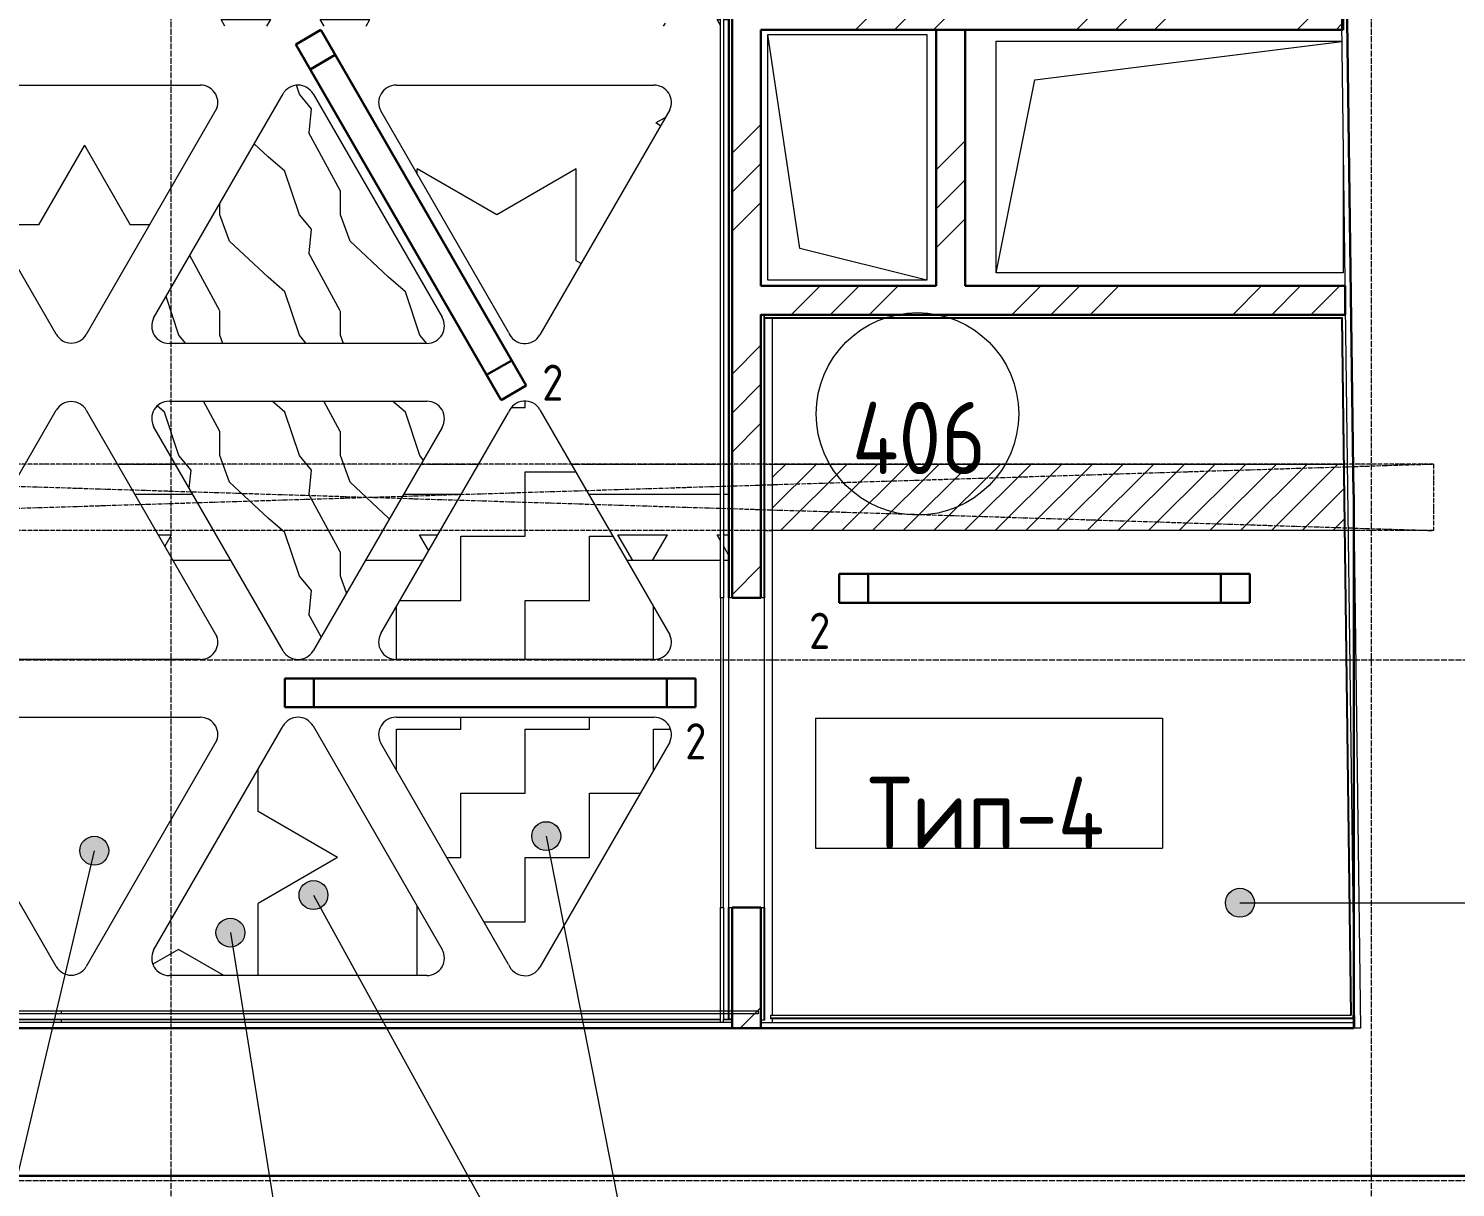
# Model space of a CAD drawing. Header units: millimetres. Extents: x -10051 to 73829, y -4843 to 44223.
# Drawn here: x 2506 to 7440, y -29 to 3978 of the extents above; entities that cross this region are included whole.
import ezdxf

# ---------------------------------------------------------------- set-up
doc = ezdxf.new("R2010")
doc.units = ezdxf.units.MM
for name, pattern in [('ADSK_Линия сетки', [25, 20, -2.5, 0, -2.5]), ('ADSK_Штрих_ш3 п1_5', [4.5, 3, -1.5]), ('ADSK_Штрихпунктирная 2 точки_ш15 п1_5 п1_5 п1_5', [19.5, 15, -1.5, 0, -1.5, 0, -1.5])]:
    doc.linetypes.add(name, pattern=pattern)
for name, color, linetype, lineweight in [('Аннотация', 7, 'Continuous', 20), ('Каркас', 7, 'Continuous', 18), ('Марки', 7, 'Continuous', 20), ('Марки помещений', 7, 'Continuous', 20), ('Обобщенные модели', 7, 'Continuous', 18), ('Оси', 7, 'Continuous', 9), ('Отметки', 7, 'Continuous', 9), ('Потолки', 7, 'Continuous', 9), ('Потолки штриховка', 7, 'Continuous', 9), ('Стены внутренние', 7, 'Continuous', 18), ('Стены наружные', 7, 'Continuous', 18), ('Стены несущие', 7, 'Continuous', 30), ('Стены отделка', 7, 'Continuous', 30), ('Стены штриховка', 7, 'Continuous', 9)]:
    doc.layers.add(name, color=color, linetype=linetype, lineweight=lineweight)
doc.layers.add('Линии', color=7, linetype='Continuous', lineweight=9, true_color=0x00a600)
doc.styles.add('GOST Common_1', font='GOST_Common.ttf', dxfattribs={"width": 0.9, "height": 250})
doc.styles.add('GOST Common_4', font='GOST_Common.ttf', dxfattribs={"width": 0.9, "height": 200})
doc.styles.add('GOST Common_B', font='', dxfattribs={"width": 0.9, "height": 250})
doc.styles.get('GOST Common_B').set_extended_font_data('GOST Common', bold=True)
pattern_1 = [(45, (0, 0), (-381.66, 381.66), []), (45, (134.94, 0), (0, 763.32), []), (45, (-134.94, 0), (0, 763.322), [])]
pattern_2 = [(108.435, (108.29, 0), (-416.501, 832.9995), [158.05, -1159.038]), (139.399, (58.31, 149.94), (-2499.01064, 2082.4868), [76.799, -3763.143]), (136.848, (416.5, 199.92), (-6247.54026, 5830.95774), [182.691, -8951.868]), (109.983, (283.22, 324.87), (-1249.49393, 3332.00266), [97.5, -4777.508]), (90, (249.9, 0), (-416.5, 416.5), [83.3, -333.2]), (118.443, (249.9, 83.3), (2915.50714, -5414.4963), [227.365, -11140.87]), (84.289, (141.61, 283.22), (-416.5263, -3748.49687), [83.716, -4102.058]), (129.806, (149.94, 366.52), (1666.0152, -2082.4865), [65.06, -3187.91])]
pattern_3 = [(0, (0, 0), (222.25, 222.25), [222.25, -222.25]), (90, (222.25, 0), (-222.25, 222.25), [222.25, -222.25])]

# ---------------------------------------------------------------- blocks, each defined once
blk = doc.blocks.new('GM_Отверстие прямоугольное _в плите_ - Отверстие-7236357-План потолков 4-го этажа')
at = {"layer": 'Обобщенные модели'}
for p, q in [((-425, -275), (-425, 275)), ((-425, 275), (425, 275)), ((-425, -275), (-425, 275)), ((-425, 275), (425, 275)), ((-315, 165), (425, 275)), ((425, 275), (425, -275)), ((425, 275), (425, -275)), ((-425, -275), (-315, 165)), ((425, -275), (-425, -275)), ((425, -275), (-425, -275))]:
    blk.add_line(p, q, dxfattribs=at)
blk = doc.blocks.new('GM_Отверстие прямоугольное _в плите_ - Отверстие-7254743-План потолков 4-го этажа')
at = {"layer": 'Обобщенные модели'}
for p, q in [((-600, -400), (-600, 400)), ((-600, 400), (594.8, 400)), ((-600, -400), (-600, 400)), ((-600, 400), (594.8, 400)), ((-466.7, 266.7), (594.8, 399.4)), ((-600, -400), (-466.7, 266.7)), ((600, 0), (600, -400)), ((600, 0), (600, -400)), ((600, -400), (-600, -400)), ((600, -400), (-600, -400))]:
    blk.add_line(p, q, dxfattribs=at)
blk = doc.blocks.new('ADSK_Марка_Помещение_ОдноЗначение - Номер-159740-План потолков 4-го этажа')
at = {"layer": 'Марки помещений'}
blk.add_circle((0, 0), 3.5, dxfattribs=at)
blk = doc.blocks.new('ADSK_Марка_Потолок - ADSK_Марка и Смещение от уровня-155896-План потолков 4-го этажа')
at = {"layer": 'Марки'}
for p, q in [((-6, 4.5), (-6, 0)), ((-6, 4.5), (6, 4.5)), ((6, 4.5), (6, 0)), ((-6, 0), (6, 0))]:
    blk.add_line(p, q, dxfattribs=at)

msp = doc.modelspace()

# ---------------------------------------------------------------- hatches: boundary and pattern name
at = {"layer": 'Марки'}
h = msp.add_hatch(color=256, dxfattribs=at)
edge = h.paths.add_edge_path()
edge.add_arc((4296.05, 1185.482), 50, 0, 360)
h = msp.add_hatch(color=256, dxfattribs=at)
edge = h.paths.add_edge_path()
edge.add_arc((2733.425, 1135.212), 50, 0, 360)
h = msp.add_hatch(color=256, dxfattribs=at)
edge = h.paths.add_edge_path()
edge.add_arc((3491.258, 981.737), 50, 0, 360)
at = {"layer": 'Отметки'}
h = msp.add_hatch(color=256, dxfattribs=at)
edge = h.paths.add_edge_path()
edge.add_arc((6694.603, 955.129), 50, 0, 360)
h = msp.add_hatch(color=256, dxfattribs=at)
edge = h.paths.add_edge_path()
edge.add_arc((3203.976, 851.784), 50, 0, 360)
at = {"layer": 'Потолки штриховка', "lineweight": 18, "true_color": 0x787878}
h = msp.add_hatch(dxfattribs=at)
h.set_pattern_fill('FP_50', color=8, style=0, pattern_type=2)
h.set_pattern_definition([(60, (0, 0), (-171.45, 296.96), [171.45, -171.45]), (120, (0, 0), (-342.9, 6e-05), [171.45, -171.45]), (0, (-85.72, 148.48), (171.45, 296.96), [171.45, -171.45])])
h.paths.add_polyline_path([(244.548, 2138.425), (732.993, 2138.425), (865.887, 2368.425), (244.548, 2368.425), (244.548, 2242.358)])
h.paths.add_polyline_path([(3157.315, 2138.425), (3205.95, 2138.425), (3073.211, 2368.425), (2873.211, 2368.425), (3005.95, 2138.425), (3100.615, 2138.425)])
h.paths.add_polyline_path([(3669.828, 2138.425), (3869.915, 2138.425), (4002.809, 2368.425), (3802.567, 2368.425), (3706.704, 2202.321)])
h.paths.add_polyline_path([(4898.531, 2138.425), (4898.531, 2368.425), (4442.684, 2368.425), (4575.423, 2138.425), (4723.366, 2138.425)])
h.paths.add_polyline_path([(4908.531, 2138.425), (4926.531, 2138.425), (4926.531, 2368.425), (4908.531, 2368.425), (4908.531, 2144.661)])
h.paths.add_polyline_path([(1437.488, 2138.425), (1637.488, 2138.425), (1504.75, 2368.425), (1304.75, 2368.425), (1377.506, 2242.358)])
h.paths.add_polyline_path([(2301.454, 2138.425), (2434.348, 2368.425), (2234.106, 2368.425), (2101.367, 2138.425), (2208.249, 2138.425)])
h.paths.add_polyline_path([(4701.712, 3986.533), (4898.531, 3986.533), (4898.531, 4216.533), (4637.597, 4216.533), (4723.366, 4067.918), (4728.006, 4053.618), (4728.945, 4038.614), (4726.124, 4023.847), (4719.719, 4010.245), (4710.134, 3998.663), (4697.97, 3989.828), (4689.646, 3986.533), (4697.97, 3986.533)])
h.paths.add_polyline_path([(2173.793, 3986.533), (2187.666, 3986.533), (2178.408, 3990.327), (2165.997, 3999.725), (2155.504, 4014.114), (2149.821, 4029.524), (2148.043, 4041.709), (2149.821, 4057.174), (2155.504, 4071.667), (2239.207, 4216.533), (1499.662, 4216.533), (1588.854, 4061.988), (1591.873, 4048.073), (1591.528, 4033.837), (1587.837, 4020.085), (1581.009, 4007.589), (1571.428, 3997.055), (1559.635, 3989.076), (1555.876, 3986.533), (2169.712, 3986.533)])
h.paths.add_polyline_path([(3746.869, 3986.533), (3756.127, 3986.533), (3746.869, 3990.327), (3734.459, 3999.725), (3723.965, 4014.114), (3718.282, 4029.524), (3716.505, 4041.709), (3718.282, 4057.174), (3723.965, 4071.667), (3807.668, 4216.533), (3607.654, 4216.533), (3489.855, 4012.42), (3481.537, 4001.242), (3470.864, 3992.285), (3459.413, 3986.533), (3723.965, 3986.533)])
h.paths.add_polyline_path([(3416.364, 3986.533), (3404.914, 3992.285), (3394.241, 4001.242), (3385.922, 4012.42), (3268.123, 4216.533), (3068.123, 4216.533), (3157.315, 4061.988), (3160.315, 4047.257), (3159.989, 4033.837), (3156.299, 4020.085), (3149.47, 4007.589), (3139.889, 3997.055), (3128.096, 3989.076), (3121.276, 3986.533), (3404.914, 3986.533)])
h.paths.add_polyline_path([(4908.531, 3986.533), (4926.531, 3986.533), (4926.531, 4216.533), (4908.531, 4216.533), (4908.531, 3989.878)])
h.paths.add_polyline_path([(619.205, 3986.533), (609.946, 3990.327), (597.536, 3999.725), (587.042, 4014.114), (581.36, 4029.524), (579.582, 4041.709), (581.36, 4057.174), (587.042, 4071.667), (670.746, 4216.533), (211.858, 4216.533), (212.952, 3986.533), (614.956, 3986.533)])
h.paths.add_polyline_path([(184.951, 3986.533), (202.952, 3986.533), (201.858, 4216.533), (183.862, 4215.616), (184.598, 4060.931)])
h.paths.add_polyline_path([(1591.873, 5820.533), (1749.529, 5820.533), (1817.461, 5938.241), (1825.78, 5949.418), (1836.452, 5958.376), (1848.903, 5964.63), (1862.461, 5967.844), (1876.544, 5967.808), (1889.952, 5964.63), (1902.403, 5958.376), (1913.076, 5949.418), (1921.394, 5938.241), (1989.319, 5820.533), (2189.282, 5820.533), (2155.504, 5878.993), (2149.821, 5893.486), (2148.043, 5908.952), (2150.29, 5924.356), (2156.411, 5938.67), (2169.604, 5953.667), (2178.408, 5960.334), (2192.813, 5966.237), (2208.249, 5968.25), (3100.615, 5968.25), (3114.754, 5966.56), (3128.096, 5961.585), (3139.889, 5953.606), (3149.47, 5943.072), (3157.315, 5926.788), (3159.989, 5916.823), (3159.989, 5900.996), (3157.315, 5888.673), (3117.99, 5820.533), (3317.99, 5820.533), (3385.922, 5938.241), (3394.241, 5949.418), (3404.914, 5958.376), (3417.364, 5964.63), (3430.922, 5967.844), (3444.856, 5967.844), (3458.413, 5964.63), (3470.864, 5958.376), (3481.537, 5949.418), (3489.855, 5938.241), (3557.78, 5820.533), (3757.743, 5820.533), (3723.965, 5878.993), (3718.282, 5893.486), (3716.505, 5908.952), (3718.752, 5924.356), (3724.873, 5938.67), (3734.459, 5950.936), (3746.869, 5960.334), (3761.274, 5966.237), (3776.71, 5968.25), (4669.076, 5968.25), (4683.991, 5966.366), (4697.97, 5960.833), (4710.134, 5951.998), (4719.719, 5940.416), (4726.124, 5926.814), (4728.945, 5912.047), (4728.006, 5897.043), (4723.366, 5882.743), (4687.464, 5820.533), (4898.531, 5820.533), (4898.531, 6050.533), (203.136, 6050.533), (204.23, 5820.533), (620.821, 5820.533), (587.042, 5878.993), (581.36, 5893.486), (579.582, 5908.952), (581.829, 5924.356), (587.95, 5938.67), (597.536, 5950.936), (609.946, 5960.334), (624.351, 5966.237), (639.788, 5968.25), (1532.154, 5968.25), (1546.292, 5966.56), (1559.635, 5961.585), (1571.428, 5953.606), (1581.009, 5943.072), (1588.854, 5926.788), (1591.528, 5916.823), (1591.873, 5902.588), (1587.837, 5886.911), (1549.529, 5820.533), (1590.507, 5820.533)])
h.paths.add_polyline_path([(4908.531, 5820.533), (4926.531, 5820.63), (4926.531, 6050.533), (4908.531, 6050.533), (4908.531, 5821.498)])
h.paths.add_polyline_path([(194.23, 5820.533), (193.136, 6050.533), (175.139, 6049.91), (176.23, 5820.533), (191.234, 5820.533)])
h.paths.add_polyline_path([(4908.531, 8281), (4926.531, 8281.734), (4926.531, 8511), (4908.531, 8511), (4908.531, 8282.836)])
h.paths.add_polyline_path([(4898.531, 8281), (4898.531, 8511), (1196.565, 8509.96), (1196.565, 8281), (4404.697, 8281)])
at = {"layer": 'Потолки штриховка', "lineweight": 18}
h = msp.add_hatch(dxfattribs=at)
h.set_pattern_fill('STARS', color=256, scale=100, angle=180, style=0)
h.paths.add_polyline_path([(2646.786, 2891.171), (2660.72, 2891.171), (2675.277, 2894.887), (2686.728, 2900.639), (2697.401, 2909.596), (2705.719, 2920.774), (3151.594, 3693.353), (3157.572, 3707.895), (3159.283, 3726.046), (3157.568, 3739.061), (3151.552, 3753.582), (3141.983, 3766.05), (3129.513, 3775.618), (3114.992, 3781.632), (3099.409, 3783.684), (2207.605, 3783.684), (2192.424, 3781.695), (2178.232, 3775.965), (2165.952, 3766.829), (2155.277, 3752.402), (2150.149, 3740.905), (2147.655, 3725.804), (2149.063, 3710.563), (2154.283, 3696.175), (2601.786, 2920.774), (2610.105, 2909.596), (2620.778, 2900.639), (2633.229, 2894.385), (2640.006, 2892.778)])
h = msp.add_hatch(dxfattribs=at)
h.set_pattern_fill('FP_54', color=256, style=0, pattern_type=2)
h.set_pattern_definition(pattern_2)
h.paths.add_polyline_path([(3883.544, 2889.492), (3899.127, 2891.544), (3913.649, 2897.558), (3926.119, 2907.126), (3935.73, 2919.697), (3941.704, 2934.115), (3943.757, 2949.698), (3941.708, 2965.281), (3935.695, 2979.803), (3489.855, 3752.402), (3481.537, 3763.58), (3470.864, 3772.537), (3458.413, 3778.792), (3444.856, 3782.005), (3430.922, 3782.005), (3417.364, 3778.792), (3404.914, 3772.537), (3394.241, 3763.58), (3385.922, 3752.402), (2938.419, 2977.001), (2933.199, 2962.613), (2931.791, 2947.372), (2934.285, 2932.271), (2940.519, 2918.293), (2950.088, 2906.347), (2962.368, 2897.211), (2976.56, 2891.481), (2991.741, 2889.528), (3821.919, 2889.494)])
h = msp.add_hatch(dxfattribs=at)
h.set_pattern_fill('STARS', color=256, scale=100, angle=90, style=0)
h.paths.add_polyline_path([(4224.766, 2888.844), (4239.621, 2891.337), (4253.388, 2897.453), (4265.197, 2906.805), (4274.305, 2918.803), (4723.366, 3696.904), (4728.006, 3711.204), (4728.945, 3726.209), (4726.124, 3740.975), (4719.719, 3754.577), (4710.134, 3766.159), (4697.97, 3774.994), (4683.991, 3780.527), (4669.076, 3782.411), (3776.71, 3782.411), (3761.274, 3780.398), (3746.869, 3774.495), (3734.459, 3765.097), (3723.965, 3750.708), (3718.282, 3735.298), (3716.505, 3723.113), (3718.282, 3707.648), (3723.965, 3693.155), (4172.966, 2914.701), (4183.014, 2903.478), (4195.541, 2895.111), (4209.757, 2890.128)])
h = msp.add_hatch(dxfattribs=at)
h.set_pattern_fill('FP_65', color=256, style=0, pattern_type=2)
h.set_pattern_definition(pattern_2)
h.paths.add_polyline_path([(3430.922, 1796.978), (3444.856, 1796.978), (3458.413, 1800.192), (3470.864, 1806.446), (3481.537, 1815.404), (3489.855, 1826.581), (3935.73, 2599.161), (3941.708, 2613.703), (3943.419, 2631.854), (3941.704, 2644.869), (3935.688, 2659.389), (3926.119, 2671.858), (3913.649, 2681.425), (3899.127, 2687.44), (3883.544, 2689.491), (2991.741, 2689.492), (2976.56, 2687.503), (2962.368, 2681.772), (2950.088, 2672.637), (2939.413, 2658.21), (2934.285, 2646.713), (2931.791, 2631.611), (2933.199, 2616.371), (2938.419, 2601.983), (3385.922, 1826.581), (3394.241, 1815.404), (3408.812, 1804.488), (3417.364, 1800.192), (3424.142, 1798.586)])
h = msp.add_hatch(dxfattribs=at)
h.set_pattern_fill('FP_66', color=256, style=0, pattern_type=2)
h.set_pattern_definition(pattern_3)
h.paths.add_polyline_path([(4669.076, 1796.573), (4683.991, 1798.456), (4697.97, 1803.99), (4710.134, 1812.825), (4719.719, 1824.407), (4726.124, 1838.008), (4728.945, 1852.775), (4728.006, 1867.78), (4723.366, 1882.08), (4274.305, 2660.181), (4265.197, 2672.179), (4253.388, 2681.531), (4239.621, 2687.646), (4224.766, 2690.14), (4209.757, 2688.855), (4195.541, 2683.873), (4183.014, 2675.506), (4170.838, 2660.181), (4166.03, 2650.911), (3723.965, 1885.829), (3718.282, 1871.336), (3716.505, 1855.87), (3718.752, 1840.466), (3724.873, 1826.152), (3734.459, 1813.887), (3746.869, 1804.488), (3761.274, 1798.586), (3776.71, 1796.573), (3821.919, 1796.573)])
at = {"layer": 'Потолки штриховка', "lineweight": 18, "true_color": 0x787878}
h = msp.add_hatch(dxfattribs=at)
h.set_pattern_fill('FP_47', color=8, style=0, pattern_type=2)
h.set_pattern_definition([(45, (0, 0), (-53.033, 53.033), [])])
h.paths.add_polyline_path([(7002.343, 2242.358), (7056.81, 2242.358), (7053.825, 2472.358), (5078.531, 2472.358), (5078.531, 2242.358), (6982.345, 2242.358)])
at = {"layer": 'Потолки штриховка', "lineweight": 18}
h = msp.add_hatch(dxfattribs=at)
h.set_pattern_fill('STARS', color=256, scale=100, angle=90, style=0)
h.paths.add_polyline_path([(3883.544, 703.653), (3899.127, 705.705), (3913.649, 711.72), (3926.119, 721.287), (3935.695, 733.774), (3941.704, 748.277), (3943.757, 763.859), (3941.708, 779.443), (3935.695, 793.965), (3489.855, 1566.564), (3481.537, 1577.741), (3470.864, 1586.699), (3458.413, 1592.953), (3444.856, 1596.167), (3430.922, 1596.167), (3417.364, 1592.953), (3404.914, 1586.699), (3394.241, 1577.741), (3385.922, 1566.564), (2938.419, 791.163), (2933.199, 776.775), (2931.791, 761.534), (2934.285, 746.433), (2940.519, 732.454), (2950.088, 720.508), (2962.368, 711.373), (2976.56, 705.642), (2991.741, 703.69), (3821.919, 703.656)])
h = msp.add_hatch(dxfattribs=at)
h.set_pattern_fill('FP_55', color=256, style=0, pattern_type=2)
h.set_pattern_definition(pattern_3)
h.paths.add_polyline_path([(4224.766, 703.005), (4239.621, 705.499), (4253.388, 711.615), (4265.197, 720.966), (4274.305, 732.965), (4723.366, 1511.066), (4728.006, 1525.366), (4728.945, 1540.37), (4726.124, 1555.137), (4719.719, 1568.738), (4710.134, 1580.32), (4697.97, 1589.156), (4683.991, 1594.689), (4669.076, 1596.573), (3776.71, 1596.573), (3761.274, 1594.56), (3746.869, 1588.657), (3734.459, 1579.259), (3723.965, 1564.87), (3718.282, 1549.46), (3716.505, 1537.275), (3718.282, 1521.809), (3723.965, 1507.316), (4172.966, 728.862), (4183.014, 717.639), (4195.541, 709.273), (4209.757, 704.29)])
at = {"layer": 'Стены внутренние', "lineweight": 9}
h = msp.add_hatch(dxfattribs=at)
h.set_pattern_fill('FP_1', color=256, style=0, pattern_type=2)
h.set_pattern_definition(pattern_1)
h.paths.add_polyline_path([(5038.531, 521.098), (5038.513, 939.308), (4938.531, 939.308), (4938.531, 521.098), (4987.476, 521.098)])
h.paths.add_polyline_path([(5038.513, 2009.308), (5038.531, 2009.308), (5038.531, 4074), (4938.531, 4074), (4938.531, 2009.308), (4987.476, 2009.308)])
h = msp.add_hatch(dxfattribs=at)
h.set_pattern_fill('FP_1', color=256, style=0, pattern_type=2)
h.set_pattern_definition(pattern_1)
h.paths.add_polyline_path([(6982.345, 3974), (7046.337, 3974), (7045.039, 4074), (5038.531, 4074), (5038.531, 3974), (6153.034, 3974)])
h = msp.add_hatch(dxfattribs=at)
h.set_pattern_fill('FP_1', color=256, style=0, pattern_type=2)
h.set_pattern_definition(pattern_1)
h.paths.add_polyline_path([(5644.531, 3088), (5744.531, 3088), (5744.531, 3974), (5644.531, 3974), (5644.531, 3408.705)])
h = msp.add_hatch(dxfattribs=at)
h.set_pattern_fill('FP_1', color=256, style=0, pattern_type=2)
h.set_pattern_definition(pattern_1)
h.paths.add_polyline_path([(7052.047, 2988), (7058.18, 2988), (7057.836, 3088), (5038.531, 3088), (5038.531, 2988), (7002.343, 2988)])

# ---------------------------------------------------------------- linework, layer by layer
at = {"layer": 'Каркас', "color": 8, "linetype": 'ADSK_Штрих_ш3 п1_5', "lineweight": 9, "true_color": 0x808080}
for p, q in [((2813.228, 2472.358), (3013.228, 2472.358)), ((3862.549, 2472.358), (4062.862, 2472.358)), ((4382.702, 2472.358), (4898.531, 2472.358)), ((4908.531, 2472.358), (4926.531, 2472.358)), ((5050.531, 2472.358), (5078.531, 2472.358)), ((5050.531, 2242.358), (5078.531, 2242.358))]:
    msp.add_line(p, q, dxfattribs=at)
at = {"layer": 'Линии', "color": 5, "lineweight": 30, "true_color": 0x0000ff}
for p, q in [((3516.799, 3973.407), (3430.188, 3923.421)), ((4226.591, 2743.531), (3516.799, 3973.407)), ((3430.188, 3923.421), (4139.98, 2693.545)), ((3566.784, 3886.796), (3480.173, 3836.81)), ((4089.995, 2780.156), (4176.606, 2830.142)), ((4139.98, 2693.545), (4226.591, 2743.531)), ((5309.091, 1992.523), (5309.091, 2092.523)), ((5309.091, 2092.523), (6729.091, 2092.523)), ((5409.091, 1992.523), (5409.091, 2092.523)), ((6629.091, 2092.523), (6629.091, 1992.523)), ((6729.091, 2092.523), (6729.091, 1992.523)), ((6729.091, 1992.523), (5309.091, 1992.523)), ((3392.637, 1631.088), (3392.637, 1731.088)), ((3392.637, 1731.088), (4812.637, 1731.088)), ((3492.637, 1631.088), (3492.637, 1731.088)), ((4712.637, 1731.088), (4712.637, 1631.088)), ((4812.637, 1731.088), (4812.637, 1631.088)), ((4812.637, 1631.088), (3392.637, 1631.088))]:
    msp.add_line(p, q, dxfattribs=at)
at = {"layer": 'Линии', "color": 7, "linetype": 'ADSK_Штрихпунктирная 2 точки_ш15 п1_5 п1_5 п1_5'}
for p, q in [((-0.435, 2242.358), (7364.272, 2472.358)), ((-0.435, 2472.358), (7364.272, 2242.358)), ((7364.272, 2472.358), (-0.435, 2472.358)), ((7364.272, 2472.358), (7364.272, 2242.358)), ((7364.272, 2242.358), (-0.435, 2242.358))]:
    msp.add_line(p, q, dxfattribs=at)
at = {"layer": 'Марки'}
for p, q in [((4296.05, 1185.482), (4626.439, -494.878)), ((2733.425, 1135.212), (2209.619, -1080.298)), ((3491.258, 981.737), (4626.439, -1080.298))]:
    msp.add_line(p, q, dxfattribs=at)
for centre in [(4296.05, 1185.482), (2733.425, 1135.212), (3491.258, 981.737)]:
    msp.add_circle(centre, 50, dxfattribs=at)
at = {"layer": 'Оси', "linetype": 'ADSK_Линия сетки'}
for p, q in [((2999.565, -3698.875), (2999.565, 44222.998)), ((7149.565, -3698.875), (7149.565, 21707.143)), ((-9251.096, 1795), (42920.584, 1795)), ((-9251.096, -5), (50302.279, -5))]:
    msp.add_line(p, q, dxfattribs=at)
at = {"layer": 'Отметки', "lineweight": 20}
for p, q in [((6694.603, 955.129), (8352.652, 955.129)), ((3203.976, 851.784), (3567.174, -1424.845))]:
    msp.add_line(p, q, dxfattribs=at)
at = {"layer": 'Отметки'}
for centre in [(6694.603, 955.129), (3203.976, 851.784)]:
    msp.add_circle(centre, 50, dxfattribs=at)
at = {"layer": 'Потолки'}
for p, q in [((2208.249, 3782.411), (3100.615, 3782.411)), ((2938.419, 2977.001), (3385.922, 3752.402)), ((3489.855, 3752.402), (3935.73, 2979.823)), ((3776.71, 3782.411), (4669.076, 3782.411)), ((3157.315, 3702.834), (2705.844, 2920.557)), ((2601.786, 2920.774), (2155.504, 3693.155)), ((4166.03, 2928.072), (3723.965, 3693.155)), ((4723.366, 3696.904), (4274.305, 2918.803)), ((5078.531, 566.098), (5078.531, 2976)), ((3883.544, 2889.492), (2991.741, 2889.492)), ((2991.741, 2689.492), (3883.544, 2689.492)), ((2155.504, 1885.829), (2601.786, 2658.21)), ((2705.844, 2658.426), (3157.315, 1876.15)), ((3723.965, 1885.829), (4166.03, 2650.911)), ((4274.305, 2660.181), (4723.366, 1882.08)), ((3385.922, 1826.581), (2938.419, 2601.983)), ((3935.73, 2599.161), (3489.855, 1826.581)), ((5078.531, 2472.358), (7053.825, 2472.358)), ((2873.211, 2368.425), (3073.211, 2368.425)), ((3802.567, 2368.425), (4002.809, 2368.425)), ((4442.684, 2368.425), (4898.531, 2368.425)), ((4908.531, 2368.425), (4926.531, 2368.425)), ((7056.81, 2242.358), (5078.531, 2242.358)), ((3205.95, 2138.425), (3005.95, 2138.425)), ((3869.915, 2138.425), (3669.828, 2138.425)), ((4898.531, 2138.425), (4575.423, 2138.425)), ((4926.617, 2138.425), (4908.531, 2138.425)), ((3100.615, 1796.573), (2208.249, 1796.573)), ((4669.076, 1796.573), (3776.71, 1796.573)), ((2208.249, 1596.573), (3100.615, 1596.573)), ((3776.71, 1596.573), (4669.076, 1596.573)), ((2938.419, 791.163), (3385.922, 1566.564)), ((3489.855, 1566.564), (3935.73, 793.985)), ((2601.786, 734.935), (2155.504, 1507.316)), ((3157.315, 1516.996), (2705.844, 734.719)), ((4166.03, 742.234), (3723.965, 1507.316)), ((4723.366, 1511.066), (4274.305, 732.965)), ((3883.544, 703.653), (2991.741, 703.653)), ((5078.531, 541.098), (5078.531, 554.098))]:
    msp.add_line(p, q, dxfattribs=at)
for centre, radius, start, end in [((3100.615, 3722.423), 59.989, 340.941267, 90), ((3437.889, 3722.411), 60, 29.990313, 150.009687), ((3776.71, 3722.198), 60.213, 90, 208.837922), ((4669.076, 3722.423), 59.989, 334.824834, 90), ((2991.741, 2949.517), 59.989, 152.731574, 270), ((3883.544, 2949.705), 60.213, 270, 29.990313), ((2653.877, 2950.549), 60, 209.751947, 330.009687), ((4222.338, 2948.794), 60, 200.204164, 330.009687), ((2653.877, 2628.435), 60, 29.990313, 150.248053), ((2991.741, 2629.467), 59.989, 90, 207.268426), ((3883.544, 2629.278), 60.213, 330.009687, 90), ((4222.338, 2630.189), 60, 29.990313, 159.795836), ((3100.615, 1856.561), 59.989, 270, 19.058733), ((3776.71, 1856.786), 60.213, 151.162078, 270), ((4669.076, 1856.561), 59.989, 270, 25.175166), ((3437.889, 1856.573), 60, 209.990313, 330.009687), ((3100.615, 1536.584), 59.989, 340.941267, 90), ((3437.889, 1536.573), 60, 29.990313, 150.009687), ((3776.71, 1536.359), 60.213, 90, 208.837922), ((4669.076, 1536.584), 59.989, 334.824834, 90), ((2991.741, 763.678), 59.989, 152.731574, 270), ((3883.544, 763.867), 60.213, 270, 29.990313), ((4222.338, 762.956), 60, 200.204164, 330.009687), ((2653.877, 764.71), 60, 209.751947, 330.009687)]:
    msp.add_arc(centre, radius, start, end, dxfattribs=at)
at = {"layer": 'Стены внутренние'}
for p, q in [((4898.531, 2009.308), (4898.531, 939.308)), ((4908.531, 939.308), (4908.531, 2009.308))]:
    msp.add_line(p, q, dxfattribs=at)
at = {"layer": 'Стены наружные'}
for p, q in [((4926.531, 2009.308), (4926.531, 939.308)), ((5050.531, 939.308), (5050.531, 2009.308))]:
    msp.add_line(p, q, dxfattribs=at)
at = {"layer": 'Стены несущие'}
for p, q in [((7087.192, 2367.242), (7002.343, 8904.915)), ((4938.531, 4074), (4938.531, 2009.308)), ((7051.95, 4074), (7051.95, 3974)), ((7051.95, 3974), (5038.531, 3974)), ((5038.531, 3974), (5038.531, 3088)), ((5644.531, 3088), (5644.531, 3974)), ((5744.531, 3974), (5744.531, 3088)), ((5038.531, 3088), (5644.531, 3088)), ((5744.531, 3088), (7058.18, 3088)), ((7058.18, 3088), (7058.18, 2988)), ((5038.531, 2989.598), (5038.531, 2009.308)), ((7058.18, 2988), (5038.531, 2988)), ((7088.134, 2367.254), (7087.192, 2367.242)), ((7088.134, 521.098), (7088.134, 2367.254)), ((5038.531, 2009.308), (4938.531, 2009.308)), ((4938.531, 939.308), (5038.531, 939.308)), ((4938.531, 521.098), (4938.531, 939.308)), ((5038.531, 939.308), (5038.531, 521.098)), ((169.431, 521.098), (7088.134, 521.098)), ((7678.134, 11.098), (-338.149, 11.098))]:
    msp.add_line(p, q, dxfattribs=at)
at = {"layer": 'Стены отделка', "lineweight": 9}
for p, q in [((6982.081, 8925), (7091.15, 521.106)), ((7002.343, 8904.915), (7111.148, 521.365)), ((4898.531, 2009.308), (4898.531, 5409.22)), ((4908.531, 5409.22), (4908.531, 2009.308)), ((4926.531, 2009.308), (4926.531, 5409.22)), ((5038.531, 2989.598), (5050.531, 2989.598)), ((5050.531, 2989.598), (5050.531, 2988)), ((5050.531, 2976), (5050.531, 2009.308)), ((7047.288, 2976), (5050.531, 2976)), ((7078.565, 566.098), (7047.288, 2976)), ((7058.18, 2988), (7059.133, 2988)), ((4908.531, 2009.308), (4898.531, 2009.308)), ((4938.531, 2009.308), (4926.531, 2009.308)), ((5050.531, 2009.308), (5038.531, 2009.308)), ((4898.531, 553.098), (4898.531, 939.308)), ((4898.531, 939.308), (4908.531, 939.308)), ((4908.531, 939.308), (4908.531, 553.098)), ((4926.531, 553.098), (4926.531, 939.308)), ((4926.531, 939.308), (4938.531, 939.308)), ((5038.531, 939.308), (5050.531, 939.308)), ((5050.531, 939.308), (5050.531, 549.598)), ((189.146, 581.098), (5028.531, 581.098)), ((5028.531, 571.098), (189.194, 571.098)), ((189.279, 553.098), (4898.531, 553.098)), ((2619.308, 581.098), (2619.308, 571.098)), ((2619.308, 553.098), (2619.308, 541.098)), ((4908.531, 553.098), (4926.531, 553.098)), ((5028.531, 581.098), (5028.531, 571.098)), ((5050.531, 549.598), (5038.531, 549.598)), ((5072.531, 566.098), (7078.565, 566.098)), ((5072.531, 554.098), (5072.531, 566.098)), ((7084.779, 554.098), (5072.531, 554.098)), ((7084.779, 566.098), (7084.779, 554.098)), ((7088.134, 566.098), (7084.779, 566.098)), ((4938.531, 541.098), (201.336, 541.098)), ((5038.531, 541.098), (7091.15, 541.098)), ((7091.15, 521.098), (7088.134, 521.098)), ((7091.15, 541.098), (7091.15, 521.098)), ((7111.148, 521.365), (7091.15, 521.106))]:
    msp.add_line(p, q, dxfattribs=at)
at = {"layer": 'Стены штриховка'}
for p, q in [((4928.531, 5409.22), (4928.531, 2009.308)), ((5048.531, 2989.598), (5048.531, 2009.308)), ((5050.531, 2978), (5050.531, 2988)), ((7049.262, 2978), (5050.531, 2978)), ((7080.565, 566.098), (7049.262, 2978)), ((4928.531, 553.098), (4928.531, 939.308)), ((5048.531, 939.308), (5048.531, 549.598)), ((189.289, 551.098), (4898.531, 551.098)), ((4898.531, 541.098), (4898.531, 553.098)), ((4908.531, 541.098), (4908.531, 553.098)), ((4908.531, 551.098), (4938.531, 551.098)), ((4938.531, 553.098), (4928.531, 553.098)), ((7084.779, 556.098), (5072.531, 556.098)), ((7080.565, 566.098), (7078.565, 566.098))]:
    msp.add_line(p, q, dxfattribs=at)

# ---------------------------------------------------------------- block references
at = {"layer": 'Марки', "xscale": 99.99999999999993, "yscale": 99.99999999999993, "zscale": 99.99999999999993}
msp.add_blockref('ADSK_Марка_Потолок - ADSK_Марка и Смещение от уровня-155896-План потолков 4-го этажа', (5827.303, 1143.744), dxfattribs=at)
at = {"layer": 'Марки помещений', "xscale": 99.99999999999993, "yscale": 99.99999999999993, "zscale": 99.99999999999993}
msp.add_blockref('ADSK_Марка_Помещение_ОдноЗначение - Номер-159740-План потолков 4-го этажа', (5579.584, 2645.825), dxfattribs=at)
at = {"layer": 'Обобщенные модели', "rotation": 89.99999999999955}
msp.add_blockref('GM_Отверстие прямоугольное _в плите_ - Отверстие-7236357-План потолков 4-го этажа', (5337.531, 3532.523), dxfattribs=at)
at = {"layer": 'Обобщенные модели'}
msp.add_blockref('GM_Отверстие прямоугольное _в плите_ - Отверстие-7254743-План потолков 4-го этажа', (6452.047, 3534), dxfattribs=at)

# ---------------------------------------------------------------- texts
at = {"layer": 'Аннотация', "lineweight": 9, "char_height": 125, "width": 175.5, "attachment_point": 5, "line_spacing_factor": 1.022766, "style": 'GOST Common_4'}
for insert in [(4318.739, 2753.525), (5241.426, 1895.721), (4813.118, 1513.444)]:
    msp.add_mtext('\\pt180,360,540,720,900,1080,1260,1440,1620,1800,1980,2160,2340,2520,2700,2880,3060,3240,3420,3600,3780,3960,4140,4320,4500,4680,4860,5040,5220,5400,5580,5760;2 ', dxfattribs=dict(at, insert=insert))
at = {"layer": 'Марки', "lineweight": 9, "insert": (5816.673, 1265.9), "char_height": 250, "width": 857.7, "attachment_point": 5, "line_spacing_factor": 1.022766, "style": 'GOST Common_B'}
msp.add_mtext('\\pt1143,2286,3429,4572,5715,6858,8001,9144,10287,11430,12573,13716,14859,16002,17145,18288,19431,20574,21717,22860,24003,25146,26289,27432,28575,29718,30861,32004,33147,34290,35433,36576;Тип-4', dxfattribs=at)
at = {"layer": 'Марки помещений', "lineweight": 9, "insert": (5584.977, 2562.244), "char_height": 250, "width": 505.8, "attachment_point": 5, "line_spacing_factor": 1.022766, "style": 'GOST Common_1'}
msp.add_mtext('\\pt450,900,1350,1800,2250,2700,3150,3600,4050,4500,4950,5400,5850,6300,6750,7200,7650,8100,8550,9000,9450,9900,10350,10800,11250,11700,12150,12600,13050,13500,13950,14400;406', dxfattribs=at)

doc.saveas('drawing.dxf')
